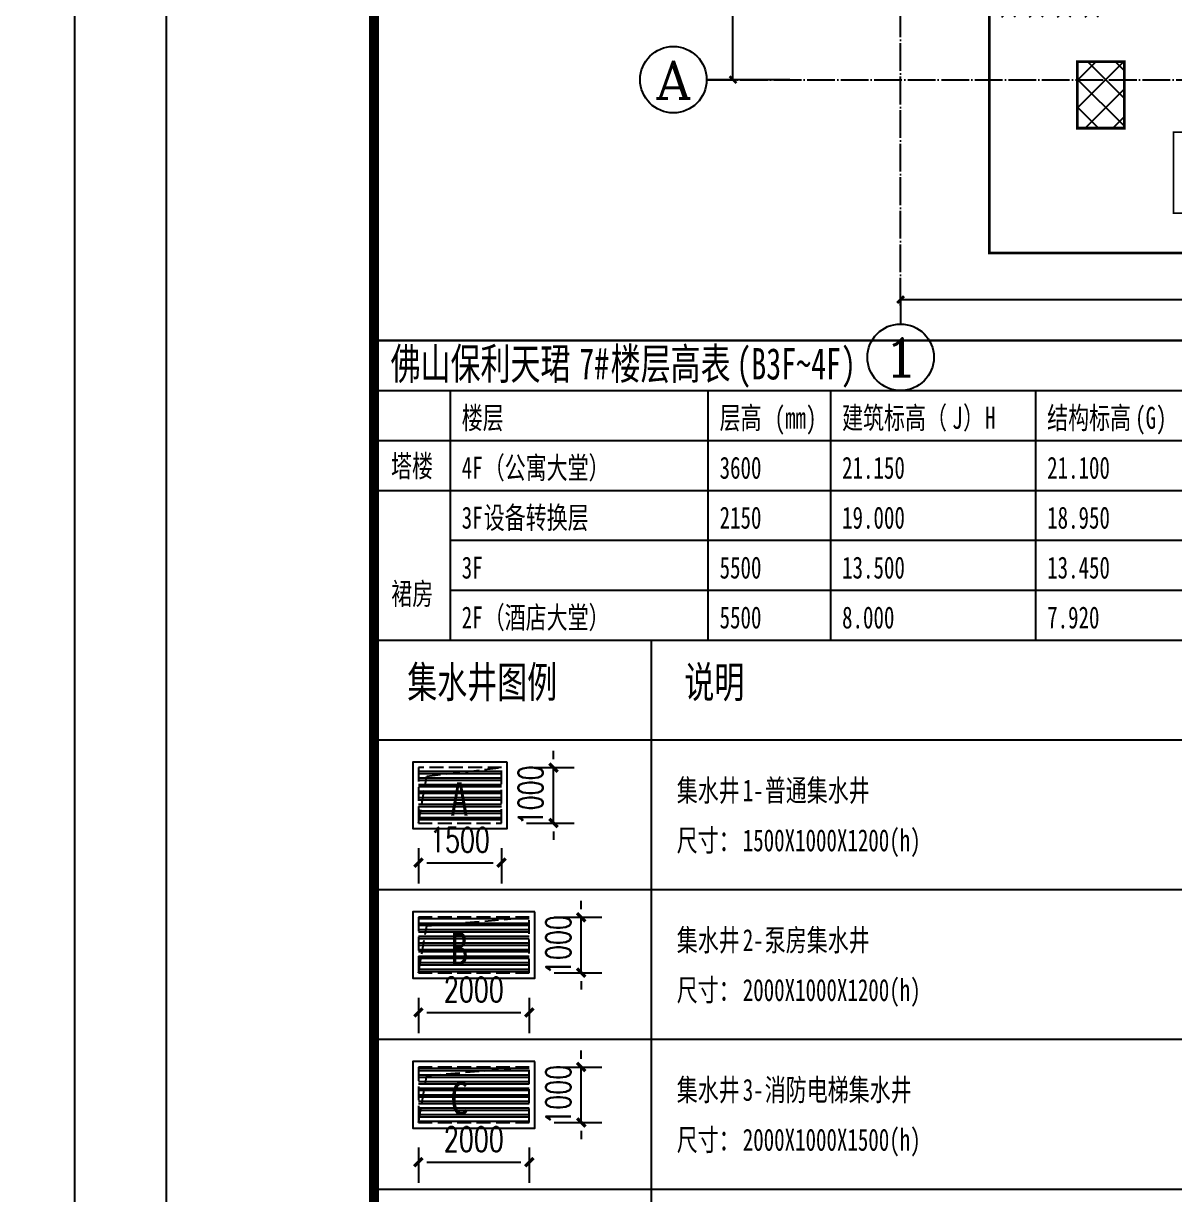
# Model space of a CAD drawing. Header units: millimetres. Extents: x 12325263 to 13848842, y -1463133 to 573208.
# Drawn here: x 12467915 to 12488685, y -1136508 to -1115387 of the extents above; entities that cross this region are included whole.
import ezdxf
from ezdxf.enums import TextEntityAlignment as Align
from ezdxf.xclip import XClip

# ---------------------------------------------------------------- set-up
doc = ezdxf.new("R2010")
doc.units = ezdxf.units.MM
doc.header["$LTSCALE"] = 1000
doc.header["$XCLIPFRAME"] = 0
doc.linetypes.add('DASH', pattern=[0.35, 0.25, -0.1])
doc.linetypes.add('DOTE', pattern=[2.42, 2, -0.2, 0.02, -0.2])
for name, color, linetype in [('-2F平面$0$WALL-SHATCH', 8, 'Continuous'), ('A-ANNO-TEXT', 7, 'Continuous'), ('A-AXIS', 16, 'DOTE'), ('AXIS', 3, 'Continuous'), ('AXIS_TEXT', 7, 'Continuous'), ('J-集水井', 40, 'Continuous'), ('PUB_DIM', 83, 'Continuous'), ('PUB_HATCH', 8, 'Continuous'), ('PUB_TAB', 7, 'Continuous'), ('ROAD-LINE', 20, 'Continuous'), ('TITLIN1', 7, 'Continuous'), ('WALL', 5, 'Continuous'), ('水沟+分水线', 133, 'Continuous')]:
    doc.layers.add(name, color=color, linetype=linetype)
doc.layers.add('人防分区', color=2, linetype='DASH', plot=False)
doc.layers.add('人防文字', color=3, linetype='Continuous', lineweight=15)
doc.layers.add('地下室轮廓', color=6, linetype='Continuous', lineweight=18)
doc.styles.add('-黑体', font='simhei.ttf')
doc.styles.add('_TCH_AXIS', font='COMPLEX', dxfattribs={"bigfont": 'GBCBIG'})
doc.styles.add('_TCH_DIM_T3', font='SIMPLEX.shx', dxfattribs={"width": 0.705882, "bigfont": 'GBCBIG.shx'})
doc.styles.add('ACHT', font='simhei.ttf')
doc.styles.add('COMPLEX', font='COMPLEX')
doc.styles.add('TITXC', font='simhei.ttf')
doc.styles.add('TITXV', font='', dxfattribs={"width": 0.7})
doc.styles.get('TITXV').set_extended_font_data('SimSun')
doc.dimstyles.new('_TCH_ARCH&&150', dxfattribs={"dimtxt": 446.25, "dimasz": 150, "dimexe": 375, "dimexo": 450, "dimgap": 189.375, "dimtad": 1, "dimdec": 0, "dimzin": 0, "dimdsep": 46, "dimtxsty": '_TCH_DIM_T3', "dimblk": 'asdggshdfhsg_ArchTick', "dimcen": 0.09, "dimclrt": 7, "dimazin": 2, "dimtfac": 1, "dimtdec": 0, "dimtix": 1, "dimtmove": 2, "dimatfit": 3, "dimfxl": 1, "dimtolj": 1, "dimtzin": 0, "dimarcsym": 0})
doc.dimstyles.new('_TCH_ARCH&&500', dxfattribs={"dimtxt": 1275, "dimasz": 500, "dimexe": 1250, "dimexo": 1500, "dimgap": 612.5, "dimtad": 1, "dimdec": 0, "dimzin": 0, "dimdsep": 46, "dimtxsty": '_TCH_DIM_T3', "dimblk": 'ARCHTICK', "dimcen": 0.09, "dimclrt": 7, "dimazin": 2, "dimtfac": 1, "dimtdec": 0, "dimtix": 1, "dimtmove": 2, "dimatfit": 3, "dimfxl": 1, "dimfxlon": 1, "dimtolj": 1, "dimtzin": 0, "dimarcsym": 0})

# ---------------------------------------------------------------- blocks, each defined once
blk = doc.blocks.new('横向图框_A0')
at = {"layer": 'TITLIN1'}
blk.add_lwpolyline([(0, 0), (1189, 0), (1189, 841), (0, 841)], close=True, dxfattribs=at)
at = {"layer": 'TITLIN1', "const_width": 1.2}
blk.add_lwpolyline([(25, 10), (1179, 10), (1179, 831), (25, 831)], close=True, dxfattribs=at)
blk.add_lwpolyline([(25, 10), (1179, 10), (1179, 831), (25, 831)], close=True, dxfattribs=at)
at = {"style": 'TITXV', "width": 0.8}
for tag, p in [('智能化', (9.38, 781)), ('暖通', (3.13, 781)), ('给排水', (15.63, 705)), ('建筑', (3.13, 705)), ('结构', (9.38, 705)), ('电气', (21.88, 705))]:
    blk.add_attdef(tag, text='', height=2.5, rotation=90, dxfattribs=at).set_placement(p, align=Align.MIDDLE_CENTER)
for tag, height, style, p in [('总工程师', 3, 'ACHT', (1143.11, 210.3)), ('审定', 3, 'ACHT', (1143.11, 202.3)), ('审核', 3, 'ACHT', (1143.11, 194.3)), ('设计总负责人1', 3, 'ACHT', (1143.11, 186.3)), ('设计总负责人2', 3, 'ACHT', (1143.11, 178.3)), ('设计总负责人3', 3, 'ACHT', (1143.11, 170.3)), ('专业负责人1', 3, 'ACHT', (1143.11, 162.3)), ('专业负责人2', 3, 'ACHT', (1143.11, 154.3)), ('专业负责人3', 3, 'ACHT', (1143.11, 146.3)), ('校核1', 3, 'ACHT', (1143.11, 138.3)), ('校核2', 3, 'ACHT', (1143.11, 130.3)), ('设计1', 3, 'ACHT', (1143.11, 122.3)), ('设计2', 3, 'ACHT', (1143.11, 114.3)), ('工程编号', 3, 'TITXC', (1142.31, 74.79)), ('专业', 3, 'TITXC', (1170.43, 74.79)), ('设计阶段', 3, 'TITXC', (1155.54, 67.78)), ('图号', 5, 'TITXC', (1140.34, 32.75)), ('出图日期', 3, 'ACHT', (1144.35, 24.29))]:
    blk.add_attdef(tag, text='', height=height, dxfattribs=dict(style=style)).set_placement(p, align=Align.MIDDLE_CENTER)
at = {"style": 'TITXC', "flags": 1}
for tag, height, p in [('建设单位', 3, (1149.82, 102.29)), ('工程名称', 3, (1149.82, 86.29)), ('图纸名称', 5, (1149.82, 51.04))]:
    blk.add_attdef(tag, text='', height=height, dxfattribs=at).set_placement(p, align=Align.MIDDLE_CENTER)
at = {"style": 'ACHT', "width": 0.8}
for tag, p in [('版本号', (1172.76, 32.79)), ('序号', (1172.76, 24.29))]:
    blk.add_attdef(tag, text='', height=3, dxfattribs=at).set_placement(p, align=Align.MIDDLE_CENTER)
blk = doc.blocks.new('*U20')
blk.add_blockref('横向图框_A0', (0, 0))
blk = doc.blocks.new('A$C15443CC7')
at = {"xscale": 150, "yscale": 150, "zscale": 150}
blk.add_blockref('*U20', (0, 0), dxfattribs=at)
blk = doc.blocks.new('A$C03DE6003')
blk.add_lwpolyline([(30000, 7200), (0, 7200), (0, 1800), (30000, 1800)], close=True)
at = {"layer": 'PUB_TAB'}
for points in [[(0, 7200), (0, 1800)], [(0, 7200), (15000, 7200)], [(0, 6300), (15000, 6300)], [(1371, 6300), (1371, 1800)], [(6024, 6300), (6024, 1800)], [(8234, 6300), (8234, 1800)], [(11934, 6300), (11934, 1800)], [(0, 5400), (15000, 5400)], [(0, 5400), (15000, 5400)], [(0, 4500), (15000, 4500)], [(1371, 3600), (15000, 3600)], [(1371, 2700), (15000, 2700)], [(1371, 1800), (15000, 1800)]]:
    blk.add_lwpolyline(points, dxfattribs=at)
at = {"layer": 'PUB_TAB', "color": 2, "style": 'TITXV', "width": 0.7}
for s, p in [('佛山保利天珺', (298, 6500)), ('7#', (3701, 6500)), ('楼层高表', (4268, 6500)), ('(B3F~4F)', (6536, 6500))]:
    blk.add_text(s, height=566.5, dxfattribs=at).set_placement(p)
at = {"layer": 'PUB_TAB', "style": 'TITXV', "width": 0.7}
for s, height, p in [('楼层', 396.5, (1581, 5610)), ('层高', 396.5, (6234, 5610)), ('(mm)', 396.5, (7227, 5610)), ('建筑标高（', 396.5, (8444, 5610)), ('J', 397, (10429, 5610)), ('）', 397, (10627, 5610)), ('H', 397, (11024, 5610)), ('结构标高', 396.5, (12144, 5610)), ('(G)', 396.5, (13732, 5610)), ('塔楼', 396.5, (306, 4741)), ('4F', 396.5, (1581, 4710)), ('（公寓大堂）', 396.5, (1978, 4710)), ('3600', 396.5, (6234, 4710)), ('21.150', 396.5, (8444, 4710)), ('21.100', 396.5, (12144, 4710)), ('设备转换层', 396.5, (1978, 3810)), ('3F', 396.5, (1581, 3810)), ('2150', 396.5, (6234, 3810)), ('19.000', 396.5, (8444, 3810)), ('18.950', 396.5, (12144, 3810)), ('3F', 396.5, (1581, 2910)), ('5500', 396.5, (6234, 2910)), ('13.500', 396.5, (8444, 2910)), ('13.450', 396.5, (12144, 2910)), ('裙房', 396.5, (310, 2437)), ('2F', 396.5, (1581, 2010)), ('（酒店大堂）', 396.5, (1978, 2010)), ('5500', 396.5, (6234, 2010)), ('8.000', 396.5, (8444, 2010)), ('7.920', 396.5, (12144, 2010))]:
    blk.add_text(s, height=height, dxfattribs=at).set_placement(p)
blk = doc.blocks.new('adsgsdfgf')
for p, q in [((-31500, 35250), (-31500, 63000)), ((-1500, 35250), (-31500, 35250))]:
    blk.add_line(p, q)
blk.add_blockref('A$C03DE6003', (-31500, 28050))
blk = doc.blocks.new('_AXISO')
blk.add_circle((0, 0), 0.5)
at = {"layer": 'AXIS_TEXT', "style": 'COMPLEX', "width": 1.041667}
blk.add_attdef('A', text='', height=0.56, dxfattribs=at).set_placement((-0.25, -0.28), (0.25, -0.28), align=Align.FIT)
blk = doc.blocks.new('_ArchTick')
at = {"color": 0, "linetype": 'ByBlock', "const_width": 0.4}
blk.add_lwpolyline([(-0.5, -0.5), (0.5, 0.5)], dxfattribs=at)
blk = doc.blocks.new('*D5309')
at = {"layer": 'AXIS', "color": 0, "lineweight": -2, "transparency": 16777216}
for p, q in [((-50995, -15866), (-50995, -17117)), ((-50995, -15867), (-4995, -15867)), ((-4995, -15866), (-4995, -17117))]:
    blk.add_line(p, q, dxfattribs=at)
at = {"layer": 'Defpoints', "color": 0, "transparency": 16777216}
for p in [(-50995, -12519), (-4995, -12519), (-4995, -15867)]:
    blk.add_point(p, dxfattribs=at)
at = {"layer": 'AXIS', "color": 0, "lineweight": -2, "transparency": 16777216, "xscale": 500, "yscale": 500, "zscale": 500, "rotation": 180}
blk.add_blockref('_ArchTick', (-50995, -15867), dxfattribs=at)
at = {"layer": 'AXIS', "color": 0, "lineweight": -2, "transparency": 16777216, "xscale": 500, "yscale": 500, "zscale": 500}
blk.add_blockref('_ArchTick', (-4995, -15867), dxfattribs=at)
at = {"layer": 'AXIS', "color": 7, "transparency": 16777216, "insert": (-27995, -14617), "char_height": 1275, "attachment_point": 5, "style": '_TCH_DIM_T3'}
blk.add_mtext('\\A1;46000', dxfattribs=at)
blk = doc.blocks.new('*D5310')
at = {"layer": 'AXIS', "color": 0, "lineweight": -2, "transparency": 16777216}
for p, q in [((5264, 83000), (6515, 83000)), ((5265, 0), (5265, 83000)), ((5264, 0), (6515, 0))]:
    blk.add_line(p, q, dxfattribs=at)
at = {"layer": 'Defpoints', "color": 0, "transparency": 16777216}
for p in [(-2361, 83000), (5265, 83000), (-2361, 0)]:
    blk.add_point(p, dxfattribs=at)
at = {"layer": 'AXIS', "color": 0, "lineweight": -2, "transparency": 16777216, "xscale": 500, "yscale": 500, "zscale": 500}
for p, rotation in [((5265, 83000), 90), ((5265, 0), 270)]:
    blk.add_blockref('_ArchTick', p, dxfattribs=dict(at, rotation=rotation))
at = {"layer": 'AXIS', "color": 7, "transparency": 16777216, "insert": (4015, 41500), "char_height": 1275, "attachment_point": 5, "rotation": 90, "style": '_TCH_DIM_T3'}
blk.add_mtext('\\A1;83000', dxfattribs=at)
blk = doc.blocks.new('*D5311')
at = {"layer": 'AXIS', "color": 0, "lineweight": -2, "transparency": 16777216}
for p, q in [((-50995, 88273), (-50995, 89524)), ((-4995, 88273), (-4995, 89524)), ((-50995, 88274), (-4995, 88274))]:
    blk.add_line(p, q, dxfattribs=at)
at = {"layer": 'Defpoints', "color": 0, "transparency": 16777216}
for p in [(-4995, 88274), (-50995, 83000), (-4995, 83000)]:
    blk.add_point(p, dxfattribs=at)
at = {"layer": 'AXIS', "color": 0, "lineweight": -2, "transparency": 16777216, "xscale": 500, "yscale": 500, "zscale": 500, "rotation": 180}
blk.add_blockref('_ArchTick', (-50995, 88274), dxfattribs=at)
at = {"layer": 'AXIS', "color": 0, "lineweight": -2, "transparency": 16777216, "xscale": 500, "yscale": 500, "zscale": 500}
blk.add_blockref('_ArchTick', (-4995, 88274), dxfattribs=at)
at = {"layer": 'AXIS', "color": 7, "transparency": 16777216, "insert": (-27995, 89524), "char_height": 1275, "attachment_point": 5, "style": '_TCH_DIM_T3'}
blk.add_mtext('\\A1;46000', dxfattribs=at)
blk = doc.blocks.new('*D5312')
at = {"layer": 'AXIS', "color": 0, "lineweight": -2, "transparency": 16777216}
for p, q in [((-63090, 83000), (-64341, 83000)), ((-63091, 0), (-63091, 83000)), ((-63090, 0), (-64341, 0))]:
    blk.add_line(p, q, dxfattribs=at)
at = {"layer": 'Defpoints', "color": 0, "transparency": 16777216}
for p in [(-63091, 83000), (-58995, 83000), (-58995, 0)]:
    blk.add_point(p, dxfattribs=at)
at = {"layer": 'AXIS', "color": 0, "lineweight": -2, "transparency": 16777216, "xscale": 500, "yscale": 500, "zscale": 500}
for p, rotation in [((-63091, 83000), 90), ((-63091, 0), 270)]:
    blk.add_blockref('_ArchTick', p, dxfattribs=dict(at, rotation=rotation))
at = {"layer": 'AXIS', "color": 7, "transparency": 16777216, "insert": (-64341, 41500), "char_height": 1275, "attachment_point": 5, "rotation": 90, "style": '_TCH_DIM_T3'}
blk.add_mtext('\\A1;83000', dxfattribs=at)
blk = doc.blocks.new('adgshg13--2F平面$0$A$C7F010FC0')
at = {"layer": '-2F平面$0$WALL-SHATCH'}
h = blk.add_hatch(color=256, dxfattribs=at)
h.dxf.hatch_style = 1
h.paths.add_polyline_path([(-60384, -16881), (-763, 197), (12588, -13153), (12588, -157996), (-162965, -188820), (-171262, -180523), (-171262, -31311), (-150707, -10756), (-131860, -7981), (-99162, -7981), (-99162, -4981), (-76620, -4981), (-70108, -16881)], flags=16)
h.paths.add_polyline_path([(-60091, -16381), (-647, 647), (12988, -12988), (12988, -158332), (-163101, -189250), (-171662, -180689), (-171662, -31145), (-150778, -10261), (-131897, -7481), (-99562, -7481), (-99562, -4581), (-76366, -4581), (-69908, -16381)])
blk = doc.blocks.new('adgshgbj--2F平面$0$报建车道-2')
at = {"layer": 'ROAD-LINE'}
blk.add_line((54982, -149773), (77338, -172129), dxfattribs=at)
blk = doc.blocks.new('A$C2A3E77E8')
blk.add_blockref('adgshgbj--2F平面$0$报建车道-2', (389845.5, 200902.2))
at = {"layer": 'WALL', "color": 1}
blk.add_blockref('adgshg13--2F平面$0$A$C7F010FC0', (561507.9, 205483.1), dxfattribs=at)
blk = doc.blocks.new('A$C0F4A4D7E')
at = {"layer": 'J-集水井', "linetype": 'DASH'}
h = blk.add_hatch(dxfattribs=at)
h.set_pattern_fill('ANSI32', color=98, scale=25, angle=495, style=0)
h.set_pattern_definition([(180, (200, -200), (-2e-09, -119.0625), []), (180, (160.31, -160.31), (-2e-09, -119.0625), [])])
edge = h.paths.add_edge_path()
edge.add_line((0, 0), (1500, 0))
edge.add_line((1500, 0), (1500, 1000))
edge.add_line((1500, 1000), (0, 1000))
edge.add_line((0, 1000), (0, 0))
at = {"layer": 'J-集水井', "color": 251, "linetype": 'Continuous'}
blk.add_lwpolyline([(1600, 1100), (-100, 1100), (-100, -100), (1600, -100)], close=True, dxfattribs=at)
at = {"layer": 'J-集水井', "linetype": 'DASH'}
blk.add_lwpolyline([(1500, 1000), (0, 1000), (0, 0), (1500, 0)], close=True, dxfattribs=at)
blk.add_lwpolyline([(0, 0), (151, 847), (1500, 1000)], dxfattribs=at)
at = {"layer": 'J-集水井', "color": 7, "style": '-黑体', "width": 0.8}
blk.add_text('A', height=600, rotation=0, dxfattribs=at).set_placement((575, 136))
blk = doc.blocks.new('A$C799138E4')
at = {"layer": 'J-集水井', "linetype": 'DASH'}
h = blk.add_hatch(dxfattribs=at)
h.set_pattern_fill('ANSI32', color=98, scale=25, angle=495, style=0)
h.set_pattern_definition([(180, (200, -200), (-2e-09, -119.0625), []), (180, (160.32, -160.31), (-2e-09, -119.0625), [])])
h.paths.add_polyline_path([(0, 0), (2000, 0), (2000, 1000), (0, 1000)])
at = {"layer": 'J-集水井', "color": 251, "linetype": 'Continuous'}
blk.add_lwpolyline([(2100, 1100), (-100, 1100), (-100, -100), (2100, -100)], close=True, dxfattribs=at)
at = {"layer": 'J-集水井', "linetype": 'DASH'}
blk.add_lwpolyline([(2000, 1000), (0, 1000), (0, 0), (2000, 0)], close=True, dxfattribs=at)
blk.add_lwpolyline([(0, 0), (151, 847), (2000, 1000)], dxfattribs=at)
at = {"layer": 'J-集水井', "color": 7, "style": '-黑体', "width": 0.8}
blk.add_text('B', height=600, rotation=0, dxfattribs=at).set_placement((575, 136))
blk = doc.blocks.new('asdfadfgsdhfghdgj')
at = {"layer": 'J-集水井', "linetype": 'DASH'}
h = blk.add_hatch(dxfattribs=at)
h.set_pattern_fill('ANSI32', color=98, scale=25, angle=495, style=0)
h.set_pattern_definition([(180, (200, -200), (-2e-09, -119.0625), []), (180, (160.32, -160.31), (-2e-09, -119.0625), [])])
h.paths.add_polyline_path([(0, 0), (2000, 0), (2000, 1000), (0, 1000)])
at = {"layer": 'J-集水井', "color": 251, "linetype": 'Continuous'}
blk.add_lwpolyline([(2100, 1100), (-100, 1100), (-100, -100), (2100, -100)], close=True, dxfattribs=at)
at = {"layer": 'J-集水井', "linetype": 'DASH'}
blk.add_lwpolyline([(2000, 1000), (0, 1000), (0, 0), (2000, 0)], close=True, dxfattribs=at)
blk.add_lwpolyline([(0, 0), (151, 847), (2000, 1000)], dxfattribs=at)
at = {"layer": 'J-集水井', "color": 7, "style": '-黑体', "width": 0.8}
blk.add_text('C', height=600, rotation=0, dxfattribs=at).set_placement((575, 136))
blk = doc.blocks.new('asdggshdfhsg_ArchTick')
at = {"color": 0, "linetype": 'ByBlock', "const_width": 0.4}
blk.add_lwpolyline([(-0.5, -0.5), (0.5, 0.5)], dxfattribs=at)
blk = doc.blocks.new('*D5417')
at = {"layer": 'Defpoints', "color": 0, "transparency": 16777216}
for p in [(2800, 4900), (3737, 4900), (2800, 3900)]:
    blk.add_point(p, dxfattribs=at)
at = {"layer": 'PUB_DIM', "color": 0, "lineweight": -2, "transparency": 16777216}
for p, q in [((3737, 5050), (3737, 5200)), ((3250, 4900), (4112, 4900)), ((3737, 3900), (3737, 4900)), ((3250, 3900), (4112, 3900)), ((3737, 3750), (3737, 3600))]:
    blk.add_line(p, q, dxfattribs=at)
at = {"layer": 'PUB_DIM', "color": 0, "lineweight": -2, "transparency": 16777216, "xscale": 150, "yscale": 150, "zscale": 150}
for p, rotation in [((3737, 4900), 270), ((3737, 3900), 90)]:
    blk.add_blockref('asdggshdfhsg_ArchTick', p, dxfattribs=dict(at, rotation=rotation))
at = {"layer": 'PUB_DIM', "color": 7, "transparency": 16777216, "insert": (3324, 4400), "char_height": 446.2, "attachment_point": 5, "rotation": 90, "style": '_TCH_DIM_T3'}
blk.add_mtext('\\A1;1000', dxfattribs=at)
blk = doc.blocks.new('*D5418')
at = {"layer": 'Defpoints', "color": 0, "transparency": 16777216}
for p in [(800, 3900), (2800, 3900), (2800, 3185)]:
    blk.add_point(p, dxfattribs=at)
at = {"layer": 'PUB_DIM', "color": 0, "lineweight": -2, "transparency": 16777216}
for p, q in [((800, 3450), (800, 2810)), ((2800, 3450), (2800, 2810)), ((950, 3185), (2650, 3185))]:
    blk.add_line(p, q, dxfattribs=at)
at = {"layer": 'PUB_DIM', "color": 0, "lineweight": -2, "transparency": 16777216, "xscale": 150, "yscale": 150, "zscale": 150, "rotation": 180}
blk.add_blockref('asdggshdfhsg_ArchTick', (800, 3185), dxfattribs=at)
at = {"layer": 'PUB_DIM', "color": 0, "lineweight": -2, "transparency": 16777216, "xscale": 150, "yscale": 150, "zscale": 150}
blk.add_blockref('asdggshdfhsg_ArchTick', (2800, 3185), dxfattribs=at)
at = {"layer": 'PUB_DIM', "color": 7, "transparency": 16777216, "insert": (1800, 3597), "char_height": 446.2, "attachment_point": 5, "style": '_TCH_DIM_T3'}
blk.add_mtext('\\A1;2000', dxfattribs=at)
blk = doc.blocks.new('*D5419')
at = {"layer": 'Defpoints', "color": 0, "transparency": 16777216}
for p in [(2800, 7600), (3737, 7600), (2800, 6600)]:
    blk.add_point(p, dxfattribs=at)
at = {"layer": 'PUB_DIM', "color": 0, "lineweight": -2, "transparency": 16777216}
for p, q in [((3737, 7750), (3737, 7900)), ((3250, 7600), (4112, 7600)), ((3737, 6600), (3737, 7600)), ((3250, 6600), (4112, 6600)), ((3737, 6450), (3737, 6300))]:
    blk.add_line(p, q, dxfattribs=at)
at = {"layer": 'PUB_DIM', "color": 0, "lineweight": -2, "transparency": 16777216, "xscale": 150, "yscale": 150, "zscale": 150}
for p, rotation in [((3737, 7600), 270), ((3737, 6600), 90)]:
    blk.add_blockref('asdggshdfhsg_ArchTick', p, dxfattribs=dict(at, rotation=rotation))
at = {"layer": 'PUB_DIM', "color": 7, "transparency": 16777216, "insert": (3324, 7100), "char_height": 446.2, "attachment_point": 5, "rotation": 90, "style": '_TCH_DIM_T3'}
blk.add_mtext('\\A1;1000', dxfattribs=at)
blk = doc.blocks.new('*D5420')
at = {"layer": 'Defpoints', "color": 0, "transparency": 16777216}
for p in [(800, 6600), (2800, 6600), (2800, 5885)]:
    blk.add_point(p, dxfattribs=at)
at = {"layer": 'PUB_DIM', "color": 0, "lineweight": -2, "transparency": 16777216}
for p, q in [((800, 6150), (800, 5510)), ((2800, 6150), (2800, 5510)), ((950, 5885), (2650, 5885))]:
    blk.add_line(p, q, dxfattribs=at)
at = {"layer": 'PUB_DIM', "color": 0, "lineweight": -2, "transparency": 16777216, "xscale": 150, "yscale": 150, "zscale": 150, "rotation": 180}
blk.add_blockref('asdggshdfhsg_ArchTick', (800, 5885), dxfattribs=at)
at = {"layer": 'PUB_DIM', "color": 0, "lineweight": -2, "transparency": 16777216, "xscale": 150, "yscale": 150, "zscale": 150}
blk.add_blockref('asdggshdfhsg_ArchTick', (2800, 5885), dxfattribs=at)
at = {"layer": 'PUB_DIM', "color": 7, "transparency": 16777216, "insert": (1800, 6297), "char_height": 446.2, "attachment_point": 5, "style": '_TCH_DIM_T3'}
blk.add_mtext('\\A1;2000', dxfattribs=at)
blk = doc.blocks.new('*D5421')
at = {"layer": 'Defpoints', "color": 0, "transparency": 16777216}
for p in [(2300, 10300), (3237, 10300), (2300, 9300)]:
    blk.add_point(p, dxfattribs=at)
at = {"layer": 'PUB_DIM', "color": 0, "lineweight": -2, "transparency": 16777216}
for p, q in [((3237, 10450), (3237, 10600)), ((2750, 10300), (3612, 10300)), ((3237, 9300), (3237, 10300)), ((2750, 9300), (3612, 9300)), ((3237, 9150), (3237, 9000))]:
    blk.add_line(p, q, dxfattribs=at)
at = {"layer": 'PUB_DIM', "color": 0, "lineweight": -2, "transparency": 16777216, "xscale": 150, "yscale": 150, "zscale": 150}
for p, rotation in [((3237, 10300), 270), ((3237, 9300), 90)]:
    blk.add_blockref('asdggshdfhsg_ArchTick', p, dxfattribs=dict(at, rotation=rotation))
at = {"layer": 'PUB_DIM', "color": 7, "transparency": 16777216, "insert": (2824, 9800), "char_height": 446.2, "attachment_point": 5, "rotation": 90, "style": '_TCH_DIM_T3'}
blk.add_mtext('\\A1;1000', dxfattribs=at)
blk = doc.blocks.new('*D5422')
at = {"layer": 'Defpoints', "color": 0, "transparency": 16777216}
for p in [(800, 9300), (2300, 9300), (2300, 8585)]:
    blk.add_point(p, dxfattribs=at)
at = {"layer": 'PUB_DIM', "color": 0, "lineweight": -2, "transparency": 16777216}
for p, q in [((800, 8850), (800, 8210)), ((2300, 8850), (2300, 8210)), ((950, 8585), (2150, 8585))]:
    blk.add_line(p, q, dxfattribs=at)
at = {"layer": 'PUB_DIM', "color": 0, "lineweight": -2, "transparency": 16777216, "xscale": 150, "yscale": 150, "zscale": 150, "rotation": 180}
blk.add_blockref('asdggshdfhsg_ArchTick', (800, 8585), dxfattribs=at)
at = {"layer": 'PUB_DIM', "color": 0, "lineweight": -2, "transparency": 16777216, "xscale": 150, "yscale": 150, "zscale": 150}
blk.add_blockref('asdggshdfhsg_ArchTick', (2300, 8585), dxfattribs=at)
at = {"layer": 'PUB_DIM', "color": 7, "transparency": 16777216, "insert": (1550, 8997), "char_height": 446.2, "attachment_point": 5, "style": '_TCH_DIM_T3'}
blk.add_mtext('\\A1;1500', dxfattribs=at)
blk = doc.blocks.new('asdfasddfg')
at = {"layer": 'A-AXIS'}
for p, q in [((-50994.5, -16301.7), (-50994.5, 86100)), ((-4994.5, -16301.7), (-4994.5, 86100)), ((-58994.5, 83000), (3632.2, 83000)), ((-64994.5, 0), (3632.2, 0))]:
    blk.add_line(p, q, dxfattribs=at)
at = {"layer": 'AXIS'}
for p, q in [((-50994.5, 86100), (-50994.5, 90100)), ((-4994.5, 86100), (-4994.5, 90100)), ((-58994.5, 83000), (-64994.5, 83000)), ((3632.2, 83000), (7621.3, 83000)), ((-58994.5, 0), (-64994.5, 0)), ((3632.2, 0), (7621.3, 0)), ((-50994.5, -16301.7), (-50994.5, -17626.1)), ((-4994.5, -16301.7), (-4994.5, -17626.1))]:
    blk.add_line(p, q, dxfattribs=at)
ref = blk.add_blockref('_AXISO', (-50994.5, 92500), dxfattribs=dict(at, xscale=4800, yscale=4800, zscale=4800))
ref.add_attrib('A', '1', dxfattribs={"layer": 'AXIS_TEXT', "height": 2715.3, "style": '_TCH_AXIS', "width": 2.333333}).set_placement((-52352.2, 91142.4), (-49636.9, 91142.4), align=Align.FIT)
ref = blk.add_blockref('_AXISO', (-4994.5, 92500), dxfattribs=dict(at, xscale=4800, yscale=4800, zscale=4800))
ref.add_attrib('A', '8', dxfattribs={"layer": 'AXIS_TEXT', "height": 2715.3, "style": '_TCH_AXIS', "width": 1.5}).set_placement((-6352.2, 91142.4), (-3636.9, 91142.4), align=Align.FIT)
ref = blk.add_blockref('_AXISO', (-67394.5, 83000), dxfattribs=dict(at, xscale=4800, yscale=4800, zscale=4800))
ref.add_attrib('A', 'N', dxfattribs={"layer": 'AXIS_TEXT', "height": 2715.3, "style": '_TCH_AXIS', "width": 1.105263}).set_placement((-68752.2, 81642.4), (-66036.9, 81642.4), align=Align.FIT)
ref = blk.add_blockref('_AXISO', (10021.3, 83000), dxfattribs=dict(at, xscale=4800, yscale=4800, zscale=4800))
ref.add_attrib('A', 'N', dxfattribs={"layer": 'AXIS_TEXT', "height": 2715.3, "style": '_TCH_AXIS', "width": 1.105263}).set_placement((8663.7, 81642.4), (11379, 81642.4), align=Align.FIT)
ref = blk.add_blockref('_AXISO', (-67394.5, 0), dxfattribs=dict(at, xscale=4800, yscale=4800, zscale=4800))
ref.add_attrib('A', 'A', dxfattribs={"layer": 'AXIS_TEXT', "height": 2715.3, "style": '_TCH_AXIS', "width": 1.166667}).set_placement((-68752.2, -1357.6), (-66036.9, -1357.6), align=Align.FIT)
ref = blk.add_blockref('_AXISO', (10021.3, 0), dxfattribs=dict(at, xscale=4800, yscale=4800, zscale=4800))
ref.add_attrib('A', 'A', dxfattribs={"layer": 'AXIS_TEXT', "height": 2715.3, "style": '_TCH_AXIS', "width": 1.166667}).set_placement((8663.7, -1357.6), (11379, -1357.6), align=Align.FIT)
ref = blk.add_blockref('_AXISO', (-50994.5, -20026.1), dxfattribs=dict(at, xscale=4800, yscale=4800, zscale=4800))
ref.add_attrib('A', '1', dxfattribs={"layer": 'AXIS_TEXT', "height": 2715.3, "style": '_TCH_AXIS', "width": 2.333333}).set_placement((-52352.2, -21383.7), (-49636.9, -21383.7), align=Align.FIT)
ref = blk.add_blockref('_AXISO', (-4994.5, -20026.1), dxfattribs=dict(at, xscale=4800, yscale=4800, zscale=4800))
ref.add_attrib('A', '8', dxfattribs={"layer": 'AXIS_TEXT', "height": 2715.3, "style": '_TCH_AXIS', "width": 1.5}).set_placement((-6352.2, -21383.7), (-3636.9, -21383.7), align=Align.FIT)
for p1, p2, distance, picture, middle in [((-50994.5, 83000), (-4994.5, 83000), 5274.1, '*D5311', (-27994.5, 89524.1)), ((-58994.5, 0), (-58994.5, 83000), 4096.7, '*D5312', (-64341.2, 41500)), ((-2361.3, 0), (-2361.3, 83000), -7626.1, '*D5310', (4014.8, 41500)), ((-50994.5, -12518.7), (-4994.5, -12518.7), -3348, '*D5309', (-27994.5, -14616.7))]:
    dim = blk.add_aligned_dim(p1=p1, p2=p2, distance=distance, dimstyle='_TCH_ARCH&&500', dxfattribs=at)
    dim.commit()
    dim.dimension.update_dxf_attribs({"geometry": picture, "text_midpoint": middle})
blk = doc.blocks.new('A$C783E2912')
h = blk.add_hatch()
h.set_pattern_fill('多孔材料', color=252, scale=500)
h.set_pattern_definition([(45, (-13160297.1, 1148386.7), (-1000.00102, 1000.00102), []), (135, (-13160297.1, 1148386.7), (-1000.00102, -1000.00102), [])])
h.paths.add_polyline_path([(14350, 87900), (14500, 87900), (14500, 88400), (13600, 88400), (13600, 91050), (9000, 91050), (9000, 93100), (7000, 93100), (7000, 88300), (3300, 88300), (3300, 80300), (7550, 80300), (7550, 78550), (10300, 78550), (10300, 81900), (14350, 81900)])
h.paths.add_polyline_path([(10250, 75400), (3400, 75400), (3400, 72000), (10250, 72000)])
h.paths.add_polyline_path([(36100, 87350), (32274, 87350), (30100, 85825), (30100, 83600), (33800, 83600), (33800, 83850), (36100, 83850)])
h.paths.add_polyline_path([(42650, 55400), (36650, 55350), (36650, 53090), (38250, 53090), (38250, 54100), (42650, 54100)])
h.paths.add_polyline_path([(37500, 35300), (35700, 35300), (35700, 40600), (37750, 40600), (37750, 42900), (40850, 42900), (40850, 43550), (45758, 43550), (45758, 43800), (48058, 43800), (48840, 48254), (46771, 48617), (46815, 48863), (43450, 49454), (43450, 49950), (36400, 49950), (36400, 50350), (30450, 50350), (30450, 54400), (29500, 54400), (29500, 50600), (29500, 46150), (26100, 46150), (26100, 31800), (26350, 31800), (26350, 19600), (28400, 19600), (28400, 17000), (29900, 17000), (29900, 17500), (35700, 17500), (35700, 31250), (37500, 31250)])
h.paths.add_polyline_path([(17450, 34200), (15050, 34200), (15050, 36550), (13850, 36550), (13850, 40400), (13600, 40400), (13600, 46450), (13850, 46450), (13850, 48050), (13600, 48050), (13600, 50350), (9550, 50350), (9550, 66800), (3400, 66800), (3400, 50400), (6000, 50400), (6000, 35350), (3400, 35350), (3400, 17500), (3400, 17000), (11700, 17000), (11700, 19600), (10150, 19600), (10150, 22050), (11900, 22050), (11900, 21850), (13900, 21850), (13900, 23750), (17450, 23750), (17450, 25100), (17200, 25100), (17200, 27900), (17450, 27900), (17450, 29650), (17200, 29650), (17200, 31950), (17450, 31950)])
h.paths.add_polyline_path([(60204, 43009), (57643, 43459), (57349, 41785), (56813, 38731), (59378, 38306)])
h.paths.add_polyline_path([(54031, 7849), (48613, 8798), (48250, 6730), (51599, 6142), (51235, 4074), (53304, 3710)])
h.paths.add_polyline_path([(13150, 13800), (9750, 13800), (9750, 9000), (13150, 9000)])
at = {"color": 6, "const_width": 200, "elevation": 0}
blk.add_lwpolyline([(13150, 13800), (9750, 13800), (9750, 9000), (13150, 9000)], close=True, dxfattribs=at)
at = {"layer": '人防分区', "color": 6, "const_width": 200}
blk.add_lwpolyline([(3400, 0), (52652, 0)], dxfattribs=at)
blk.add_lwpolyline([(9750, 13800), (13150, 13800), (13150, 9000), (9750, 9000)], close=True, dxfattribs=at)
at = {"layer": '人防文字', "const_width": 125}
blk.add_lwpolyline([(16700, 8718), (22472, 8719), (22472, 2872), (16700, 2872)], close=True, dxfattribs=at)
at = {"layer": '地下室轮廓', "color": 6, "const_width": 200, "elevation": 0}
blk.add_lwpolyline([(3400, 17500), (3400, 0), (52652, 0)], dxfattribs=at)
blk.add_blockref('asdfasddfg', (47994, 12500, 0))
blk = doc.blocks.new('A$C20AC37F1')
for p, q in [((0, 12600), (30000, 12600)), ((5000, 12600), (5000, 0)), ((0, 10800), (30000, 10800)), ((0, 8100), (30000, 8100)), ((0, 5400), (30000, 5400)), ((0, 2700), (30000, 2700))]:
    blk.add_line(p, q)
blk.add_lwpolyline([(0, 0), (0, 12600), (30000, 12600), (30000, 0)])
for name, p in [('A$C799138E4', (800, 6600)), ('asdfadfgsdhfghdgj', (800, 3900))]:
    blk.add_blockref(name, p)
at = {"layer": '水沟+分水线'}
blk.add_blockref('A$C0F4A4D7E', (800, 9300), dxfattribs=at)
at = {"layer": 'A-ANNO-TEXT', "color": 2, "style": 'TITXV', "width": 0.7}
for s, p in [('集水井图例', (598.9, 11560.2)), ('说明', (5598.9, 11560.2))]:
    blk.add_text(s, height=566.46, dxfattribs=at).set_placement(p)
at = {"layer": 'A-ANNO-TEXT', "style": 'TITXV', "width": 0.7}
for s, height, p in [('集水井', 396.52, (5461.1, 9691)), ('普通集水井', 396.52, (7049, 9691)), ('1-', 396.52, (6652, 9691)), ('尺寸：', 396.52, (5461.1, 8791)), ('1500X1000X1200(h)', 396.519, (6652, 8791)), ('集水井', 396.52, (5461.1, 6991)), ('泵房集水井', 396.52, (7049, 6991)), ('2-', 396.52, (6652, 6991)), ('尺寸：', 396.52, (5461.1, 6091)), ('2000X1000X1200(h)', 396.519, (6652, 6091)), ('集水井', 396.52, (5461.1, 4291)), ('3-', 396.52, (6652, 4291)), ('消防电梯集水井', 396.52, (7049, 4291)), ('尺寸：', 396.52, (5461.1, 3391)), ('2000X1000X1500(h)', 396.519, (6652, 3391))]:
    blk.add_text(s, height=height, dxfattribs=at).set_placement(p)
at = {"layer": 'PUB_DIM'}
for p1, p2, distance, picture, middle in [((2300, 9300), (2300, 10300), -936.6, '*D5421', (2824.1, 9800)), ((800, 9300), (2300, 9300), -715.3, '*D5422', (1550, 8997.2)), ((2800, 6600), (2800, 7600), -936.6, '*D5419', (3324.1, 7100)), ((800, 6600), (2800, 6600), -715.3, '*D5420', (1800, 6297.2)), ((2800, 3900), (2800, 4900), -936.6, '*D5417', (3324.1, 4400)), ((800, 3900), (2800, 3900), -715.3, '*D5418', (1800, 3597.2))]:
    dim = blk.add_aligned_dim(p1=p1, p2=p2, distance=distance, dimstyle='_TCH_ARCH&&150', dxfattribs=at)
    dim.commit()
    dim.dimension.update_dxf_attribs({"geometry": picture, "text_midpoint": middle})

msp = doc.modelspace()

# ---------------------------------------------------------------- linework, layer by layer
at = {"layer": 'PUB_HATCH'}
msp.add_lwpolyline([(12468841.6, -983133), (12648841.6, -983133), (12648841.6, -1213133), (12468841.6, -1213133)], close=True, dxfattribs=at)

# ---------------------------------------------------------------- block references
for name, p in [('A$C15443CC7', (12470491.6, -1158608)), ('adsgsdfgf', (12505741.6, -1156358)), ('A$C20AC37F1', (12474241.6, -1139108))]:
    msp.add_blockref(name, p)
ref = msp.add_blockref('A$C2A3E77E8', (12039933.3, -1095474.8), dxfattribs=dict(rotation=350.0412492537527))
XClip(ref).set_block_clipping_path([(574517.6328491271, 127502.2367430634), (563167.6328490991, 127502.2228846755), (563167.6311767455, 128872.3654828509), (556800.2987149898, 128872.35771109), (544257.8770271596, 126670.0996581088), (543557.4714692105, 130659.0804795903), (536268.9804626536, 129379.331731239), (537790.8662453052, 120711.8038626132), (523312.3703787625, 118169.6006707186), (521652.1357429288, 127625.0713569671), (520765.6618171427, 127469.4202569119), (520307.3778515682, 130079.4678951118), (515776.700237589, 129283.9687092729), (515422.1926091146, 131303.0932199814), (513452.2958014049, 130957.2097736297), (514282.4182554409, 126229.4878651481), (510637.9919826575, 125589.577113275), (512263.534631284, 116331.1783077423), (512362.3527807724, 116348.529120174), (517291.1072248165, 88278.0145814414), (519851.8954271879, 88727.6234641299), (522454.6248882134, 73904.4148362107), (519893.7906026859, 73454.7686835658), (526007.3042119928, 38637.452739819), (480033.7029030509, 30565.0258553012), (466439.1866319198, 28317.0522398334), (446673.6220214516, 140886.9888556413), (578014.3726615645, 163948.422490485), (584117.7942495663, 129187.8787387202)])
at = {"xscale": 0.25, "yscale": 0.25, "zscale": 0.25}
msp.add_blockref('A$C783E2912', (12484491.6, -1119526.4, 0), dxfattribs=at)

doc.saveas('drawing.dxf')
